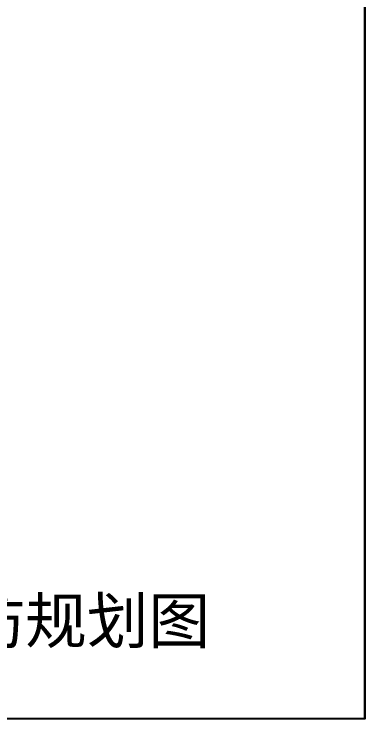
# Model space of a CAD drawing. Extents: x 36524853 to 36525459, y 2743936 to 2747542.
# Drawn here: x 36525191.1 to 36525237.2, y 2744304.3 to 2744396.9 of the extents above; entities that cross this region are included whole.
import ezdxf

# ---------------------------------------------------------------- set-up
doc = ezdxf.new("R2010")
doc.units = 0
doc.header["$LTSCALE"] = 1000
doc.header["$MEASUREMENT"] = 0
doc.layers.add('0-规划文字', color=7, linetype='Continuous')
doc.layers.add('_0', color=7, linetype='Continuous')
doc.layers.add('yichutu', color=7, linetype='Continuous', true_color=0xffffff, plot=False)
doc.styles.add('黑体', font='simhei.ttf')

# ---------------------------------------------------------------- blocks, each defined once
blk = doc.blocks.new('33')
at = {"layer": 'Defpoints'}
blk.add_lwpolyline([(36502158.808, 2731665.999), (36502400.933, 2731665.999), (36502400.933, 2731494.799), (36502158.808, 2731494.799)], close=True, dxfattribs=at)
blk = doc.blocks.new('yct-420-297-420-297-1-3000.0')
at = {"layer": 'yichutu', "color": 7, "linetype": 'Continuous', "true_color": 0xffffff}
blk.add_lwpolyline([(0, 0), (0, 297), (420, 297), (420, 0)], close=True, dxfattribs=at)

msp = doc.modelspace()

# ---------------------------------------------------------------- block references
at = {"layer": '_0', "xscale": 1.583838383838384, "yscale": 1.583838383838384, "zscale": 1.583838383838384}
msp.add_blockref('33', (-21288666.509, -1581942), dxfattribs=at)
at = {"layer": 'yichutu', "linetype": 'Continuous', "xscale": 0.9129735061014543, "yscale": 0.9129735061014543, "zscale": 0.9129735061014543}
msp.add_blockref('yct-420-297-420-297-1-3000.0', (36524853.705, 2744304.307), dxfattribs=at)

# ---------------------------------------------------------------- texts
at = {"layer": '0-规划文字', "style": '黑体'}
msp.add_text('室外消防规划图', height=5.9333, dxfattribs=at).set_placement((36525160.22, 2744314.245))

doc.saveas('drawing.dxf')
